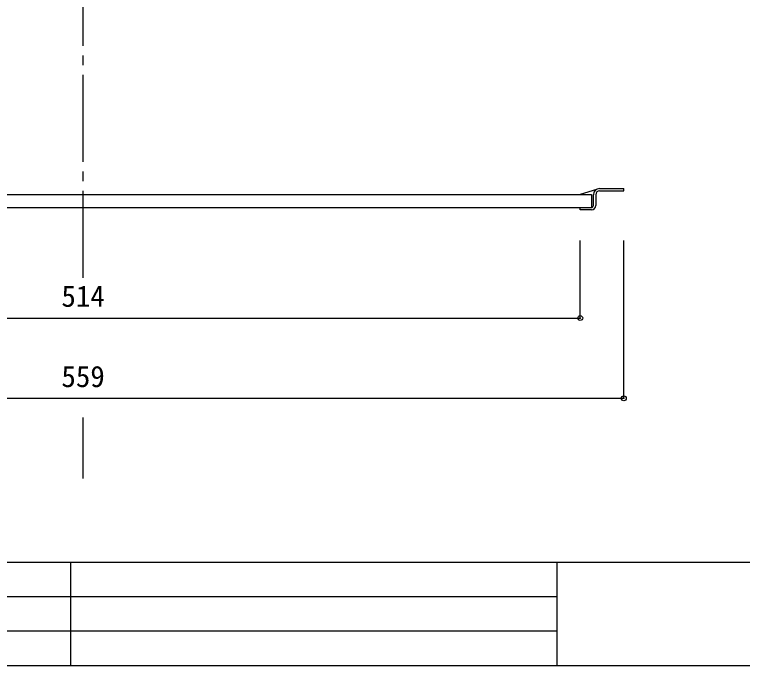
# Model space of a CAD drawing. Units: millimetres, scale not verified, with parts at other scales. Extents: x -14200 to 14200, y -9940 to 9940.
# Drawn here: x -6674 to 852, y -9940 to -3211 of the extents above; entities that cross this region are included whole.
import ezdxf
from ezdxf.enums import TextEntityAlignment as Align

# ---------------------------------------------------------------- set-up
doc = ezdxf.new("R2010")
doc.units = ezdxf.units.MM
doc.header["$LTSCALE"] = 100
doc.header["$PDMODE"] = 32
doc.header["$PDSIZE"] = 50
doc.linetypes.add('CHAIN2', pattern=[12, 9, -1, 1, -1])
for name, color, linetype in [('0-0_0', 7, 'Continuous'), ('1-0', 7, 'Continuous'), ('1-1', 7, 'Continuous')]:
    doc.layers.add(name, color=color, linetype=linetype)
doc.styles.add('ＭＳ ゴシック', font='')
doc.styles.get('ＭＳ ゴシック').set_extended_font_data('MS Gothic')

msp = doc.modelspace()

# ---------------------------------------------------------------- linework, layer by layer
at = {"layer": '0-0_0'}
for p, q in [((-14200, -8873.5), (14200, -8873.5)), ((-6096.7, -8873.5), (-6096.7, -9940)), ((-1065.3, -8873.5), (-1065.3, -9938.5)), ((-11696.1, -9228.5), (-1065.3, -9228.5)), ((-11696.1, -9583.5), (-1065.3, -9583.5))]:
    msp.add_line(p, q, dxfattribs=at)
msp.add_lwpolyline([(-14200, -9940), (14200, -9940), (14200, 9940), (-14200, 9940)], close=True, dxfattribs=at)
at = {"layer": '1-0'}
for p, q in [((-656.6, -5018.1), (-824.6, -5069.5)), ((-624.6, -5009.5), (-374.6, -5009.5)), ((-624.6, -5033.5), (-374.6, -5033.5)), ((-374.6, -5033.5), (-374.6, -5009.5)), ((-688.6, -5185.5), (-688.6, -5073.5)), ((-664.6, -5073.5), (-664.6, -5185.5)), ((-11220.6, -5205.5), (-708.6, -5205.5)), ((-824.6, -5229.5), (-824.6, -5205.5)), ((-708.6, -5229.5), (-824.6, -5229.5))]:
    msp.add_line(p, q, dxfattribs=at)
msp.add_lwpolyline([(-11220.6, -5069.5), (-708.6, -5069.5), (-708.6, -5205.5)], dxfattribs=at)
for centre, radius, start, end in [((-624.6, -5073.5), 64, 90, 180), ((-624.6, -5073.5), 40, 90, 180), ((-708.6, -5185.5), 20, 270, 0), ((-708.6, -5185.5), 44, 270, 0)]:
    msp.add_arc(centre, radius, start, end, dxfattribs=at)
at = {"layer": '1-1', "linetype": 'CHAIN2'}
for p, q in [((-5964.6, -5932.5), (-5964.6, 8697.3)), ((-5964.6, -8005.8), (-5964.6, -7375.6))]:
    msp.add_line(p, q, dxfattribs=at)
at = {"layer": '1-1'}
for p, q in [((-824.6, -6348.4), (-824.6, -5548.4)), ((-374.6, -7178.2), (-374.6, -5548.4)), ((-11104.6, -6348.4), (-824.6, -6348.4)), ((-11554.6, -7178.2), (-374.6, -7178.2))]:
    msp.add_line(p, q, dxfattribs=at)
for p in [(-824.6, -6348.4), (-374.6, -7178.2)]:
    msp.add_point(p, dxfattribs=at)

# ---------------------------------------------------------------- texts
at = {"layer": '1-1', "style": 'ＭＳ ゴシック'}
for s, p in [('514', (-6189.6, -6298.4)), ('559', (-6189.6, -7128.2))]:
    msp.add_text(s, height=219.9, dxfattribs=at).set_placement(p, align=Align.BOTTOM_LEFT)

doc.saveas('drawing.dxf')
